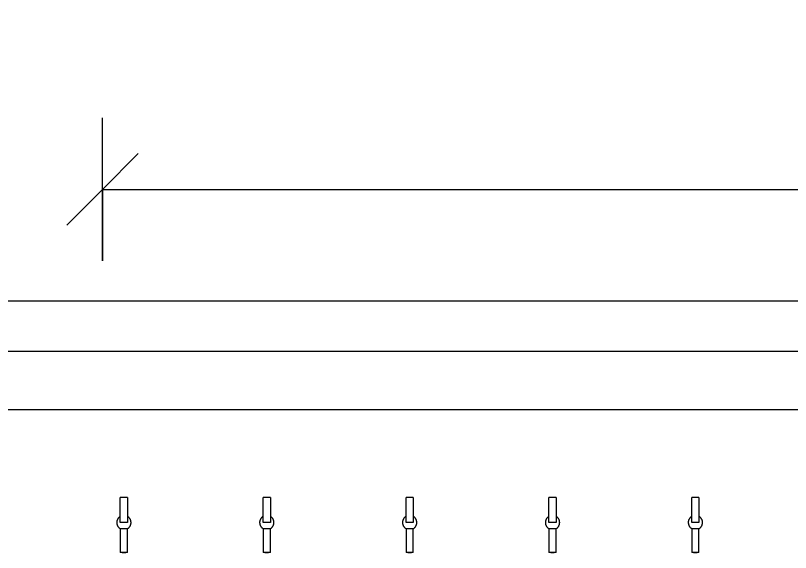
# Model space of a CAD drawing. Header units: millimetres. Extents: x 15878 to 679837, y -72324 to 391440.
# Drawn here: x 527881 to 533305, y 52157 to 55919 of the extents above; entities that cross this region are included whole.
import ezdxf

# ---------------------------------------------------------------- set-up
doc = ezdxf.new("R2010")
doc.units = ezdxf.units.MM
for name, color, linetype, lineweight in [('A-ANNO-DIMS', 211, 'Continuous', 5), ('A-ANNO-DIMS-500', 211, 'Continuous', 5), ('A-FLOR', 192, 'Continuous', 5), ('A-GENM', 13, 'Continuous', 5)]:
    doc.layers.add(name, color=color, linetype=linetype, lineweight=lineweight)
doc.styles.add('Arial', font='arial.ttf', dxfattribs={"width": 0.7, "height": 737.649701})
doc.dimstyles.new('Linear_-_1_5mm_Arial', dxfattribs={"dimscale": 304.8, "dimtxt": 750, "dimasz": 1.64042, "dimexe": 1.64042, "dimexo": 0.0625, "dimgap": 0.82021, "dimtad": 1, "dimdec": 0, "dimzin": 0, "dimdsep": 46, "dimtxsty": 'Arial', "dimblk1": 'OBLIQUE', "dimblk2": 'OBLIQUE', "dimsah": 1, "dimcen": 0.09, "dimadec": 0, "dimazin": 0, "dimtfac": 1, "dimtdec": 4, "dimtix": 1, "dimtmove": 0, "dimatfit": 3, "dimfxl": 1.64042, "dimfxlon": 1, "dimtvp": 1, "dimtolj": 1, "dimtzin": 0, "dimarcsym": 2})

# ---------------------------------------------------------------- blocks, each defined once
blk = doc.blocks.new('DLN_Banner hook - DLN_Banner hook-V1184-FOOTPRINT 1_F')
at = {"layer": 'A-GENM'}
for p, q in [((-25, 0), (-24.1, 0)), ((-24.1, 0), (-6.5, 0)), ((12.5, 0), (-12.5, 0)), ((-6.5, 0), (6.5, 0)), ((6.5, 0), (24.1, 0)), ((24.1, 0), (25, 0)), ((-25, 0), (-25, -166.7)), ((25, -166.7), (25, 0)), ((-24.4, -166.7), (-25, -166.7)), ((-25, -166.7), (0, -166.7)), ((-25, -384.9), (-25, -210)), ((-25, -210), (25, -210)), ((0, -166.7), (25, -166.7)), ((25, -166.7), (24.4, -166.7)), ((25, -210), (25, -384.9)), ((-25, -385.6), (25, -385.6))]:
    blk.add_line(p, q, dxfattribs=at)
at = {"layer": 'A-GENM', "flags": 128}
for points in [[(-25, -166.7), (-26.7, -167.7), (-28.4, -168.8), (-30, -170), (-31.6, -171.2), (-33.1, -172.5), (-34.6, -173.9), (-36, -175.3), (-37.4, -176.8), (-38.7, -178.3), (-39.9, -179.9), (-41.1, -181.5), (-42.2, -183.1), (-43.2, -184.8), (-44.2, -186.6), (-45.1, -188.4), (-45.9, -190.2), (-46.7, -192), (-47.3, -193.9), (-48, -195.8), (-48.5, -197.8), (-48.9, -199.7), (-49.3, -201.7), (-49.6, -203.7), (-49.8, -205.6), (-49.9, -207.6), (-50, -209.6), (-50, -211.6), (-49.9, -213.6), (-49.7, -215.6), (-49.4, -217.6), (-49.1, -219.6), (-48.7, -221.5), (-48.2, -223.5), (-47.6, -225.4), (-46.9, -227.3), (-46.2, -229.1), (-45.4, -231), (-44.5, -232.8), (-43.6, -234.5), (-42.6, -236.3), (-41.5, -237.9), (-40.3, -239.6), (-39.1, -241.2), (-37.8, -242.7), (-36.5, -244.2), (-35.1, -245.6), (-33.6, -247), (-32.1, -248.3), (-30.6, -249.6), (-29, -250.8), (-27.3, -251.9), (-25.6, -252.9)], [(24.8, -253.4), (26.6, -252.4), (28.2, -251.3), (29.9, -250.1), (31.4, -248.9), (33, -247.6), (34.4, -246.2), (35.9, -244.8), (37.2, -243.4), (38.5, -241.9), (39.8, -240.3), (41, -238.7), (42.1, -237), (43.1, -235.3), (44.1, -233.6), (45, -231.8), (45.8, -230), (46.6, -228.1), (47.3, -226.2), (47.9, -224.3), (48.4, -222.4), (48.9, -220.5), (49.3, -218.5), (49.6, -216.5), (49.8, -214.5), (49.9, -212.5), (50, -210.5), (50, -208.5), (49.9, -206.5), (49.7, -204.6), (49.4, -202.6), (49.1, -200.6), (48.7, -198.6), (48.2, -196.7), (47.6, -194.8), (47, -192.9), (46.3, -191), (45.5, -189.2), (44.6, -187.4), (43.7, -185.6), (42.6, -183.9), (41.6, -182.2), (40.4, -180.6), (39.2, -179), (37.9, -177.4), (36.6, -175.9), (35.2, -174.5), (33.8, -173.1), (32.3, -171.8), (30.7, -170.5), (29.1, -169.4), (27.5, -168.2), (25.8, -167.2), (25, -166.7)]]:
    blk.add_lwpolyline(points, dxfattribs=at)
blk = doc.blocks.new('DLN_Banner hook - DLN_Banner hook-V1185-FOOTPRINT 1_F')
at = {"layer": 'A-GENM'}
for p, q in [((-25, 0), (-24.1, 0)), ((-24.1, 0), (-21.7, 0)), ((-21.7, 0), (-17.7, 0)), ((-17.7, 0), (-12.5, 0)), ((-12.5, 0), (-6.5, 0)), ((12.5, 0), (-12.5, 0)), ((-6.5, 0), (6.5, 0)), ((6.5, 0), (12.5, 0)), ((12.5, 0), (25, 0)), ((-25, 0), (-25, -166.7)), ((25, -166.7), (25, 0)), ((-24.4, -166.7), (-25, -166.7)), ((-25, -166.7), (0, -166.7)), ((-25, -384.9), (-25, -210)), ((-25, -210), (25, -210)), ((0, -166.7), (25, -166.7)), ((25, -166.7), (24.4, -166.7)), ((25, -210), (25, -384.9)), ((-25, -385.6), (25, -385.6))]:
    blk.add_line(p, q, dxfattribs=at)
at = {"layer": 'A-GENM', "flags": 128}
for points in [[(-25, -166.7), (-26.7, -167.7), (-28.4, -168.8), (-30, -170), (-31.6, -171.2), (-33.1, -172.5), (-34.6, -173.9), (-36, -175.3), (-37.4, -176.8), (-38.7, -178.3), (-39.9, -179.9), (-41.1, -181.5), (-42.2, -183.1), (-43.2, -184.8), (-44.2, -186.6), (-45.1, -188.4), (-45.9, -190.2), (-46.7, -192), (-47.3, -193.9), (-48, -195.8), (-48.5, -197.8), (-48.9, -199.7), (-49.3, -201.7), (-49.6, -203.7), (-49.8, -205.6), (-49.9, -207.6), (-50, -209.6), (-50, -211.6), (-49.9, -213.6), (-49.7, -215.6), (-49.4, -217.6), (-49.1, -219.6), (-48.7, -221.5), (-48.2, -223.5), (-47.6, -225.4), (-46.9, -227.3), (-46.2, -229.1), (-45.4, -231), (-44.5, -232.8), (-43.6, -234.5), (-42.6, -236.3), (-41.5, -237.9), (-40.3, -239.6), (-39.1, -241.2), (-37.8, -242.7), (-36.5, -244.2), (-35.1, -245.6), (-33.6, -247), (-32.1, -248.3), (-30.6, -249.6), (-29, -250.8), (-27.3, -251.9), (-25.6, -252.9)], [(24.8, -253.4), (26.6, -252.4), (28.2, -251.3), (29.9, -250.1), (31.4, -248.9), (33, -247.6), (34.4, -246.2), (35.9, -244.8), (37.2, -243.4), (38.5, -241.9), (39.8, -240.3), (41, -238.7), (42.1, -237), (43.1, -235.3), (44.1, -233.6), (45, -231.8), (45.8, -230), (46.6, -228.1), (47.3, -226.2), (47.9, -224.3), (48.4, -222.4), (48.9, -220.5), (49.3, -218.5), (49.6, -216.5), (49.8, -214.5), (49.9, -212.5), (50, -210.5), (50, -208.5), (49.9, -206.5), (49.7, -204.6), (49.4, -202.6), (49.1, -200.6), (48.7, -198.6), (48.2, -196.7), (47.6, -194.8), (47, -192.9), (46.3, -191), (45.5, -189.2), (44.6, -187.4), (43.7, -185.6), (42.6, -183.9), (41.6, -182.2), (40.4, -180.6), (39.2, -179), (37.9, -177.4), (36.6, -175.9), (35.2, -174.5), (33.8, -173.1), (32.3, -171.8), (30.7, -170.5), (29.1, -169.4), (27.5, -168.2), (25.8, -167.2), (25, -166.7)]]:
    blk.add_lwpolyline(points, dxfattribs=at)
blk = doc.blocks.new('DLN_Banner hook - DLN_Banner hook-V1186-FOOTPRINT 1_F')
at = {"layer": 'A-GENM'}
for p, q in [((-25, 0), (-24.1, 0)), ((-24.1, 0), (-12.5, 0)), ((-12.5, 0), (-6.5, 0)), ((12.5, 0), (-12.5, 0)), ((-6.5, 0), (0, 0)), ((0, 0), (6.5, 0)), ((6.5, 0), (12.5, 0)), ((12.5, 0), (25, 0)), ((-25, 0), (-25, -166.7)), ((25, -166.7), (25, 0)), ((-24.4, -166.7), (-25, -166.7)), ((-25, -166.7), (0, -166.7)), ((-25, -384.9), (-25, -210)), ((-25, -210), (25, -210)), ((0, -166.7), (25, -166.7)), ((25, -166.7), (24.4, -166.7)), ((25, -210), (25, -384.9)), ((-25, -385.6), (25, -385.6))]:
    blk.add_line(p, q, dxfattribs=at)
at = {"layer": 'A-GENM', "flags": 128}
for points in [[(-25, -166.7), (-26.7, -167.7), (-28.4, -168.8), (-30, -170), (-31.6, -171.2), (-33.1, -172.5), (-34.6, -173.9), (-36, -175.3), (-37.4, -176.8), (-38.7, -178.3), (-39.9, -179.9), (-41.1, -181.5), (-42.2, -183.1), (-43.2, -184.8), (-44.2, -186.6), (-45.1, -188.4), (-45.9, -190.2), (-46.7, -192), (-47.3, -193.9), (-48, -195.8), (-48.5, -197.8), (-48.9, -199.7), (-49.3, -201.7), (-49.6, -203.7), (-49.8, -205.6), (-49.9, -207.6), (-50, -209.6), (-50, -211.6), (-49.9, -213.6), (-49.7, -215.6), (-49.4, -217.6), (-49.1, -219.6), (-48.7, -221.5), (-48.2, -223.5), (-47.6, -225.4), (-46.9, -227.3), (-46.2, -229.1), (-45.4, -231), (-44.5, -232.8), (-43.6, -234.5), (-42.6, -236.3), (-41.5, -237.9), (-40.3, -239.6), (-39.1, -241.2), (-37.8, -242.7), (-36.5, -244.2), (-35.1, -245.6), (-33.6, -247), (-32.1, -248.3), (-30.6, -249.6), (-29, -250.8), (-27.3, -251.9), (-25.6, -252.9)], [(24.8, -253.4), (26.6, -252.4), (28.2, -251.3), (29.9, -250.1), (31.4, -248.9), (33, -247.6), (34.4, -246.2), (35.9, -244.8), (37.2, -243.4), (38.5, -241.9), (39.8, -240.3), (41, -238.7), (42.1, -237), (43.1, -235.3), (44.1, -233.6), (45, -231.8), (45.8, -230), (46.6, -228.1), (47.3, -226.2), (47.9, -224.3), (48.4, -222.4), (48.9, -220.5), (49.3, -218.5), (49.6, -216.5), (49.8, -214.5), (49.9, -212.5), (50, -210.5), (50, -208.5), (49.9, -206.5), (49.7, -204.6), (49.4, -202.6), (49.1, -200.6), (48.7, -198.6), (48.2, -196.7), (47.6, -194.8), (47, -192.9), (46.3, -191), (45.5, -189.2), (44.6, -187.4), (43.7, -185.6), (42.6, -183.9), (41.6, -182.2), (40.4, -180.6), (39.2, -179), (37.9, -177.4), (36.6, -175.9), (35.2, -174.5), (33.8, -173.1), (32.3, -171.8), (30.7, -170.5), (29.1, -169.4), (27.5, -168.2), (25.8, -167.2), (25, -166.7)]]:
    blk.add_lwpolyline(points, dxfattribs=at)
blk = doc.blocks.new('DLN_Banner hook - DLN_Banner hook-V1187-FOOTPRINT 1_F')
at = {"layer": 'A-GENM'}
for p, q in [((-25, 0), (-24.1, 0)), ((-24.1, 0), (-21.7, 0)), ((-21.7, 0), (-17.7, 0)), ((-17.7, 0), (-12.5, 0)), ((-12.5, 0), (0, 0)), ((12.5, 0), (-12.5, 0)), ((0, 0), (6.5, 0)), ((6.5, 0), (12.5, 0)), ((12.5, 0), (25, 0)), ((-25, 0), (-25, -166.7)), ((25, -166.7), (25, 0)), ((-24.4, -166.7), (-25, -166.7)), ((-25, -166.7), (0, -166.7)), ((-25, -384.9), (-25, -210)), ((-25, -210), (25, -210)), ((0, -166.7), (25, -166.7)), ((25, -166.7), (24.4, -166.7)), ((25, -210), (25, -384.9)), ((-25, -385.6), (25, -385.6))]:
    blk.add_line(p, q, dxfattribs=at)
at = {"layer": 'A-GENM', "flags": 128}
for points in [[(-25, -166.7), (-26.7, -167.7), (-28.4, -168.8), (-30, -170), (-31.6, -171.2), (-33.1, -172.5), (-34.6, -173.9), (-36, -175.3), (-37.4, -176.8), (-38.7, -178.3), (-39.9, -179.9), (-41.1, -181.5), (-42.2, -183.1), (-43.2, -184.8), (-44.2, -186.6), (-45.1, -188.4), (-45.9, -190.2), (-46.7, -192), (-47.3, -193.9), (-48, -195.8), (-48.5, -197.8), (-48.9, -199.7), (-49.3, -201.7), (-49.6, -203.7), (-49.8, -205.6), (-49.9, -207.6), (-50, -209.6), (-50, -211.6), (-49.9, -213.6), (-49.7, -215.6), (-49.4, -217.6), (-49.1, -219.6), (-48.7, -221.5), (-48.2, -223.5), (-47.6, -225.4), (-46.9, -227.3), (-46.2, -229.1), (-45.4, -231), (-44.5, -232.8), (-43.6, -234.5), (-42.6, -236.3), (-41.5, -237.9), (-40.3, -239.6), (-39.1, -241.2), (-37.8, -242.7), (-36.5, -244.2), (-35.1, -245.6), (-33.6, -247), (-32.1, -248.3), (-30.6, -249.6), (-29, -250.8), (-27.3, -251.9), (-25.6, -252.9)], [(24.8, -253.4), (26.6, -252.4), (28.2, -251.3), (29.9, -250.1), (31.4, -248.9), (33, -247.6), (34.4, -246.2), (35.9, -244.8), (37.2, -243.4), (38.5, -241.9), (39.8, -240.3), (41, -238.7), (42.1, -237), (43.1, -235.3), (44.1, -233.6), (45, -231.8), (45.8, -230), (46.6, -228.1), (47.3, -226.2), (47.9, -224.3), (48.4, -222.4), (48.9, -220.5), (49.3, -218.5), (49.6, -216.5), (49.8, -214.5), (49.9, -212.5), (50, -210.5), (50, -208.5), (49.9, -206.5), (49.7, -204.6), (49.4, -202.6), (49.1, -200.6), (48.7, -198.6), (48.2, -196.7), (47.6, -194.8), (47, -192.9), (46.3, -191), (45.5, -189.2), (44.6, -187.4), (43.7, -185.6), (42.6, -183.9), (41.6, -182.2), (40.4, -180.6), (39.2, -179), (37.9, -177.4), (36.6, -175.9), (35.2, -174.5), (33.8, -173.1), (32.3, -171.8), (30.7, -170.5), (29.1, -169.4), (27.5, -168.2), (25.8, -167.2), (25, -166.7)]]:
    blk.add_lwpolyline(points, dxfattribs=at)
blk = doc.blocks.new('DLN_Banner hook - DLN_Banner hook-V1188-FOOTPRINT 1_F')
at = {"layer": 'A-GENM'}
for p, q in [((-25, 0), (-21.7, 0)), ((-21.7, 0), (-12.5, 0)), ((-12.5, 0), (-6.5, 0)), ((0, 0), (-12.5, 0)), ((-6.5, 0), (0, 0)), ((0, 0), (6.5, 0)), ((12.5, 0), (0, 0)), ((6.5, 0), (12.5, 0)), ((12.5, 0), (21.7, 0)), ((21.7, 0), (24.1, 0)), ((24.1, 0), (25, 0)), ((-25, 0), (-25, -166.7)), ((25, -166.7), (25, 0)), ((-24.4, -166.7), (-25, -166.7)), ((-25, -166.7), (0, -166.7)), ((-25, -384.9), (-25, -210)), ((-25, -210), (25, -210)), ((0, -166.7), (25, -166.7)), ((25, -166.7), (24.4, -166.7)), ((25, -210), (25, -384.9)), ((-25, -385.6), (25, -385.6))]:
    blk.add_line(p, q, dxfattribs=at)
at = {"layer": 'A-GENM', "flags": 128}
for points in [[(-25, -166.7), (-26.7, -167.7), (-28.4, -168.8), (-30, -170), (-31.6, -171.2), (-33.1, -172.5), (-34.6, -173.9), (-36, -175.3), (-37.4, -176.8), (-38.7, -178.3), (-39.9, -179.9), (-41.1, -181.5), (-42.2, -183.1), (-43.2, -184.8), (-44.2, -186.6), (-45.1, -188.4), (-45.9, -190.2), (-46.7, -192), (-47.3, -193.9), (-48, -195.8), (-48.5, -197.8), (-48.9, -199.7), (-49.3, -201.7), (-49.6, -203.7), (-49.8, -205.6), (-49.9, -207.6), (-50, -209.6), (-50, -211.6), (-49.9, -213.6), (-49.7, -215.6), (-49.4, -217.6), (-49.1, -219.6), (-48.7, -221.5), (-48.2, -223.5), (-47.6, -225.4), (-46.9, -227.3), (-46.2, -229.1), (-45.4, -231), (-44.5, -232.8), (-43.6, -234.5), (-42.6, -236.3), (-41.5, -237.9), (-40.3, -239.6), (-39.1, -241.2), (-37.8, -242.7), (-36.5, -244.2), (-35.1, -245.6), (-33.6, -247), (-32.1, -248.3), (-30.6, -249.6), (-29, -250.8), (-27.3, -251.9), (-25.6, -252.9)], [(24.8, -253.4), (26.6, -252.4), (28.2, -251.3), (29.9, -250.1), (31.4, -248.9), (33, -247.6), (34.4, -246.2), (35.9, -244.8), (37.2, -243.4), (38.5, -241.9), (39.8, -240.3), (41, -238.7), (42.1, -237), (43.1, -235.3), (44.1, -233.6), (45, -231.8), (45.8, -230), (46.6, -228.1), (47.3, -226.2), (47.9, -224.3), (48.4, -222.4), (48.9, -220.5), (49.3, -218.5), (49.6, -216.5), (49.8, -214.5), (49.9, -212.5), (50, -210.5), (50, -208.5), (49.9, -206.5), (49.7, -204.6), (49.4, -202.6), (49.1, -200.6), (48.7, -198.6), (48.2, -196.7), (47.6, -194.8), (47, -192.9), (46.3, -191), (45.5, -189.2), (44.6, -187.4), (43.7, -185.6), (42.6, -183.9), (41.6, -182.2), (40.4, -180.6), (39.2, -179), (37.9, -177.4), (36.6, -175.9), (35.2, -174.5), (33.8, -173.1), (32.3, -171.8), (30.7, -170.5), (29.1, -169.4), (27.5, -168.2), (25.8, -167.2), (25, -166.7)]]:
    blk.add_lwpolyline(points, dxfattribs=at)
blk = doc.blocks.new('DIMBLOCK109-FOOTPRINT 1_F')
at = {"layer": 'A-ANNO-DIMS-500'}
for p, q in [((528489.5, 54201.3), (528489.5, 55201.3)), ((551789.5, 54201.3), (551789.5, 55201.3)), ((528489.5, 54701.3), (528739.5, 54951.3)), ((551789.5, 54701.3), (552039.5, 54951.3)), ((528489.5, 54701.3), (528239.5, 54451.3)), ((528489.5, 54701.3), (551789.5, 54701.3)), ((528489.5, 54701.3), (528489.5, 54201.3)), ((551789.5, 54701.3), (551539.5, 54451.3)), ((551789.5, 54701.3), (551789.5, 54201.3))]:
    blk.add_line(p, q, dxfattribs=at)
at = {"layer": 'A-ANNO-DIMS-500', "color": 0, "insert": (539158.8, 55908.2), "char_height": 737.65, "width": 2353.846, "attachment_point": 1, "line_spacing_factor": 0.938532, "style": 'Arial'}
blk.add_mtext('23300', dxfattribs=at)
blk = doc.blocks.new('_Oblique')
at = {"color": 0, "linetype": 'ByBlock', "lineweight": -2}
blk.add_line((-0.5, -0.5), (0.5, 0.5), dxfattribs=at)

msp = doc.modelspace()

# ---------------------------------------------------------------- linework, layer by layer
at = {"layer": 'A-FLOR'}
for p, q in [((555799.5, 53917.5), (514029.5, 53917.5)), ((514379.5, 53567.5), (555449.5, 53567.5))]:
    msp.add_line(p, q, dxfattribs=at)
at = {"layer": 'A-FLOR', "color": 253}
msp.add_line((555449.5, 53157.5), (514379.5, 53157.5), dxfattribs=at)

# ---------------------------------------------------------------- block references
at = {"layer": 'A-GENM', "rotation": 180}
for name, p in [('DLN_Banner hook - DLN_Banner hook-V1188-FOOTPRINT 1_F', (528639.5, 52157.5)), ('DLN_Banner hook - DLN_Banner hook-V1187-FOOTPRINT 1_F', (529639.5, 52157.5)), ('DLN_Banner hook - DLN_Banner hook-V1186-FOOTPRINT 1_F', (530639.5, 52157.5)), ('DLN_Banner hook - DLN_Banner hook-V1185-FOOTPRINT 1_F', (531639.5, 52157.5)), ('DLN_Banner hook - DLN_Banner hook-V1184-FOOTPRINT 1_F', (532639.5, 52157.5))]:
    msp.add_blockref(name, p, dxfattribs=at)

# ---------------------------------------------------------------- dimensions: what is measured, and where the dimension line sits
at = {"layer": 'A-ANNO-DIMS'}
dim = msp.add_linear_dim(base=(551789.5, 54701.3), p1=(528489.5, 54201.3), p2=(551789.5, 54201.3), dimstyle='Linear_-_1_5mm_Arial', override={"dimpost": '<>', "dimfxl": 23299.999999}, dxfattribs=at)
dim.commit()
dim.dimension.update_dxf_attribs({"geometry": 'DIMBLOCK109-FOOTPRINT 1_F', "text_midpoint": (540139.5, 55328.2)})

doc.saveas('drawing.dxf')
